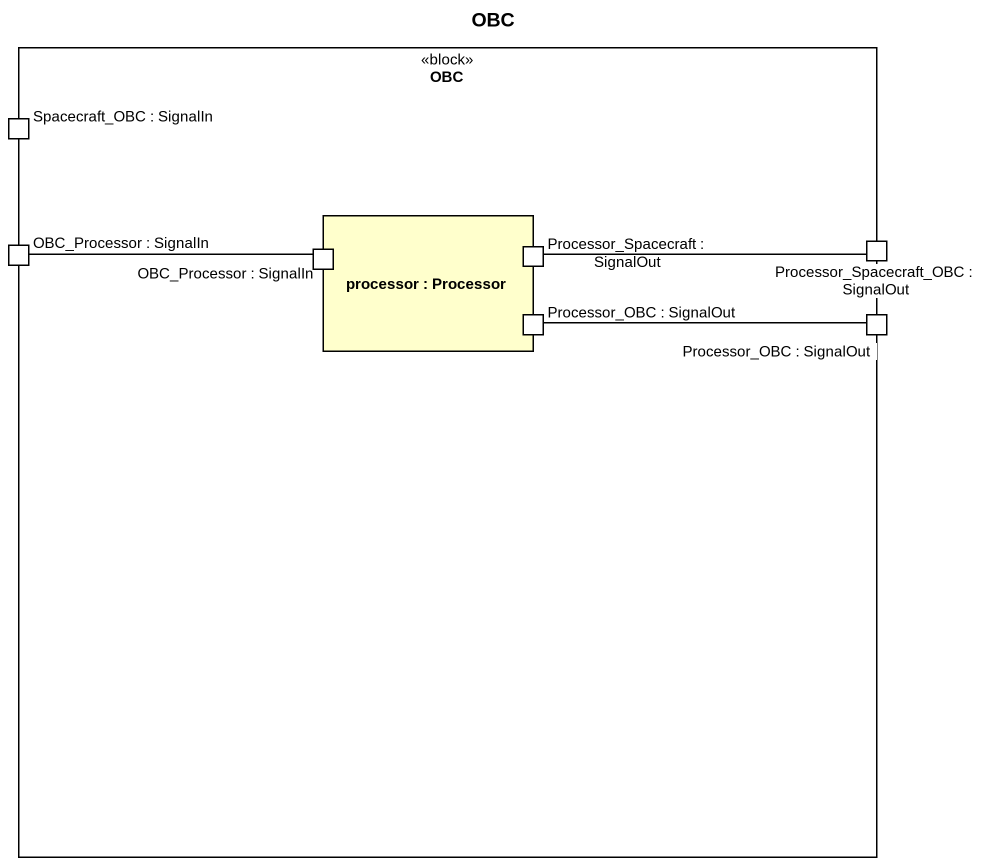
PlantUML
@startuml
title OBC
rectangle OBC <<block>> {
  port "Spacecraft_OBC : SignalIn" as Spacecraft_OBC_SignalIn
  port "OBC_Processor : SignalIn" as OBC_Processor_SignalIn
  rectangle "processor : Processor" as processor {
    port "OBC_Processor : SignalIn" as OBC_Processor_SignalIn_2
    port "Processor_Spacecraft : SignalOut" as Processor_Spacecraft
    port "Processor_OBC : SignalOut" as Processor_OBC_SignalOut
  }
  port "Processor_Spacecraft_OBC : SignalOut" as Processor_Spacecraft_OBC
  port "Processor_OBC : SignalOut" as Processor_OBC_SignalOut_2
}
OBC_Processor_SignalIn -right- OBC_Processor_SignalIn_2
Processor_Spacecraft -right- Processor_Spacecraft_OBC
Processor_OBC_SignalOut -right- Processor_OBC_SignalOut_2
@enduml
